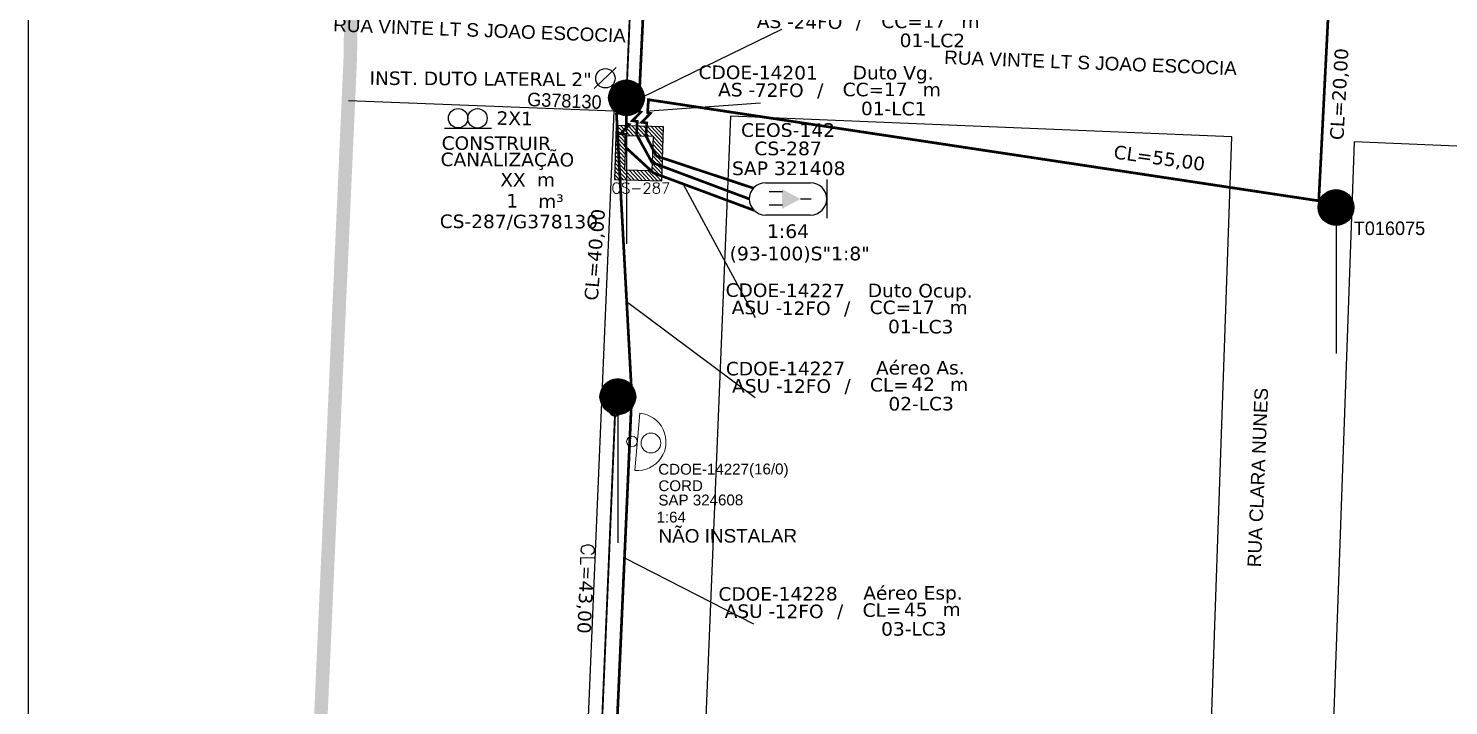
# Model space of a CAD drawing. Extents: x 31872 to 38961, y -9752 to -1519.
# Drawn here: x 31872 to 32922, y -3146 to -2645 of the extents above; entities that cross this region are included whole.
import ezdxf
from ezdxf.enums import TextEntityAlignment as Align

# ---------------------------------------------------------------- set-up
doc = ezdxf.new("R2010")
doc.units = ezdxf.units.DM
doc.header["$MEASUREMENT"] = 0
for name, color, linetype in [('10.1-Caixas Subterrâneas', 5, 'Continuous'), ('20.4-CEOS', 1, 'Continuous'), ('CAP a instalar', 1, 'Continuous'), ('celulas gpon', 7, 'Continuous'), ('label_cabos', 7, 'Continuous'), ('locais', 7, 'Continuous'), ('locais legendas', 7, 'Continuous'), ('QUADRA', 7, 'Continuous'), ('Segmento de Logradouro Texto', 238, 'Continuous'), ('Subida Lateral', 5, 'Continuous')]:
    doc.layers.add(name, color=color, linetype=linetype)
for name, color, linetype, lineweight in [("20.0-LEGENDA DOS CDO'S", 1, 'Continuous', 0), ('20.2-CDO_POSTE', 1, 'Continuous', 5), ('20.6-CORDOALHA_SUPORTE', 7, 'Continuous', 25)]:
    doc.layers.add(name, color=color, linetype=linetype, lineweight=lineweight)
doc.styles.add('ARIAL', font='arial.ttf')
doc.styles.add('DIGICADE', font='arial.ttf')
doc.styles.add('ROMANS', font='romans.shx')
doc.styles.add('siredit', font='verdana.ttf')
doc.linetypes.add('FENCELINE1', pattern='A,0.25,-0.1,[133,ltypeshp.shx,S=0.1,R=0,X=-0.1,Y=0],-0.1,1', length=1.45)
doc.dimstyles.new('CC', dxfattribs={"dimtxt": 1, "dimasz": 2, "dimexe": 0.18, "dimexo": 0.0625, "dimgap": 0.09, "dimtad": 0, "dimdec": 0, "dimrnd": 1, "dimzin": 0, "dimdsep": 46, "dimtxsty": 'siredit', "dimblk": 'NONE', "dimcen": 0, "dimse1": 1, "dimse2": 1, "dimsd1": 1, "dimsd2": 1, "dimclrt": 7, "dimadec": 0, "dimazin": 0, "dimtfac": 1, "dimtdec": 0, "dimtofl": 0, "dimtmove": 0, "dimatfit": 3, "dimfxl": 0, "dimtolj": 1, "dimtzin": 0, "dimarcsym": 0})

# ---------------------------------------------------------------- blocks, each defined once
blk = doc.blocks.new('*X22')
at = {"color": 0}
for p, q in [((-0.679997, 0.416018), (-0.018018, 1.077997)), ((-0.679809, 0.433884), (-0.035884, 1.077809)), ((-0.679715, 0.398622), (-0.000622, 1.077715)), ((-0.67911, 0.452261), (-0.054261, 1.07711)), ((-0.678999, 0.381661), (0.016339, 1.076999)), ((-0.677877, 0.365105), (0.032895, 1.075877)), ((-0.677853, 0.471196), (-0.073196, 1.075853)), ((-0.676376, 0.348929), (0.049071, 1.074376)), ((-0.675978, 0.490748), (-0.092748, 1.073978)), ((-0.674518, 0.333109), (0.064891, 1.072518)), ((-0.673417, 0.510987), (-0.112987, 1.071417)), ((-0.672323, 0.317627), (0.080373, 1.070323)), ((-0.67008, 0.532002), (-0.134002, 1.06808)), ((-0.669809, 0.302463), (0.095537, 1.067809)), ((-0.666991, 0.287604), (0.110396, 1.064991)), ((-0.665856, 0.553903), (-0.155903, 1.063856)), ((-0.663883, 0.273034), (0.124966, 1.061883)), ((-0.660603, 0.576834), (-0.178834, 1.058603)), ((-0.660497, 0.258742), (0.139258, 1.058497)), ((-0.656846, 0.244715), (0.153285, 1.054846)), ((-0.654125, 0.600989), (-0.202989, 1.052125)), ((-0.652938, 0.230945), (0.167055, 1.050938)), ((-0.648783, 0.217422), (0.180578, 1.046783)), ((-0.646156, 0.626637), (-0.228637, 1.044156)), ((-0.64439, 0.204138), (0.193862, 1.04239)), ((-0.639766, 0.191085), (0.206915, 1.037766)), ((-0.636298, 0.654172), (-0.256172, 1.034298)), ((-0.634917, 0.178256), (0.219744, 1.032917)), ((-0.62985, 0.165645), (0.232355, 1.02785)), ((-0.624571, 0.153247), (0.244753, 1.022571)), ((-0.623925, 0.684222), (-0.286222, 1.021925)), ((-0.619084, 0.141056), (0.256944, 1.017084)), ((-0.613395, 0.129067), (0.268933, 1.011395)), ((-0.607932, 0.717893), (-0.319893, 1.005932)), ((-0.607508, 0.117277), (0.280723, 1.005508)), ((-0.601426, 0.10568), (0.29232, 0.999426)), ((-0.595154, 0.094275), (0.303725, 0.993154)), ((-0.588694, 0.083057), (0.314943, 0.986694)), ((-0.58596, 0.757543), (-0.359543, 0.98396)), ((-0.58205, 0.072024), (0.325976, 0.98005)), ((-0.575224, 0.061172), (0.336828, 0.973224)), ((-0.568219, 0.0505), (0.3475, 0.966219)), ((-0.561036, 0.040005), (0.357995, 0.959036)), ((-0.553678, 0.029685), (0.368315, 0.951678)), ((-0.550397, 0.810783), (-0.412783, 0.948397)), ((-0.546146, 0.01954), (0.37846, 0.944146)), ((-0.538442, 0.009566), (0.388434, 0.936442)), ((-0.530567, -0.000236), (0.398236, 0.928567)), ((-0.522522, -0.009869), (0.407869, 0.920522)), ((-0.514308, -0.019333), (0.417333, 0.912308)), ((-0.505925, -0.028628), (0.426628, 0.903925)), ((-0.497375, -0.037756), (0.435756, 0.895375)), ((-0.488657, -0.046715), (0.444715, 0.886657)), ((-0.479772, -0.055508), (0.453508, 0.877772)), ((-0.470719, -0.064133), (0.462133, 0.868719)), ((-0.461499, -0.07259), (0.47059, 0.859499)), ((-0.45211, -0.080879), (0.478879, 0.85011)), ((-0.442553, -0.089), (0.487, 0.840553)), ((-0.432826, -0.096951), (0.494951, 0.830826)), ((-0.422929, -0.104731), (0.502731, 0.820929)), ((-0.41286, -0.11234), (0.51034, 0.81086)), ((-0.402619, -0.119776), (0.517776, 0.800619)), ((-0.392202, -0.127037), (0.525037, 0.790202)), ((-0.381609, -0.134122), (0.532122, 0.779609)), ((-0.370838, -0.141028), (0.539028, 0.768838)), ((-0.359886, -0.147754), (0.545754, 0.757886)), ((-0.348751, -0.154296), (0.552296, 0.746751)), ((-0.337429, -0.160652), (0.558652, 0.735429)), ((-0.325919, -0.16682), (0.56482, 0.723919)), ((-0.314215, -0.172794), (0.570794, 0.712215)), ((-0.302316, -0.178572), (0.576572, 0.700316)), ((-0.290215, -0.184149), (0.582149, 0.688215)), ((-0.27791, -0.189522), (0.587522, 0.67591)), ((-0.265395, -0.194684), (0.592684, 0.663395)), ((-0.252664, -0.199631), (0.597631, 0.650664)), ((-0.239711, -0.204356), (0.602356, 0.637711)), ((-0.226531, -0.208853), (0.606853, 0.624531)), ((-0.213115, -0.213115), (0.611115, 0.611115)), ((-0.199456, -0.217134), (0.615134, 0.597456)), ((-0.185546, -0.220901), (0.618901, 0.583546)), ((-0.171373, -0.224406), (0.622406, 0.569373)), ((-0.156929, -0.22764), (0.62564, 0.554929)), ((-0.1422, -0.230589), (0.628589, 0.5402)), ((-0.127174, -0.23324), (0.63124, 0.525174)), ((-0.111836, -0.23558), (0.63358, 0.509836)), ((-0.096169, -0.23759), (0.63559, 0.494169)), ((-0.080154, -0.239253), (0.637253, 0.478154)), ((-0.06377, -0.240547), (0.638547, 0.46177)), ((-0.046993, -0.241448), (0.639448, 0.444993)), ((-0.029795, -0.241927), (0.639927, 0.427795)), ((-0.012144, -0.241953), (0.639953, 0.410144)), ((0.006, -0.241488), (0.639488, 0.392)), ((0.024679, -0.240486), (0.638486, 0.373321)), ((0.043948, -0.238895), (0.636895, 0.354052)), ((0.063871, -0.236649), (0.634649, 0.334129)), ((0.084528, -0.23367), (0.63167, 0.313472)), ((0.106018, -0.229858), (0.627858, 0.291982)), ((0.12847, -0.225084), (0.623084, 0.26953)), ((0.152051, -0.21918), (0.61718, 0.245949)), ((0.176993, -0.211916), (0.609916, 0.221007)), ((0.203627, -0.20296), (0.60096, 0.194373)), ((0.232456, -0.191808), (0.589808, 0.165544)), ((0.264325, -0.177617), (0.575617, 0.133675)), ((0.300865, -0.158754), (0.556754, 0.097135)), ((0.346227, -0.13107), (0.52907, 0.051773)), ((0.43272, -0.062254), (0.460254, -0.03472))]:
    blk.add_line(p, q, dxfattribs=at)
blk = doc.blocks.new('POLE_POLE')
at = {"color": 0}
blk.add_line((-0.0000002, -0.00000239), (-0.0000002, -0.00004983), dxfattribs=at)
blk.add_circle((-0.0000002, 0.00000418), 0.0000066, dxfattribs=at)
at = {"color": 0, "xscale": 1e-05, "yscale": 1e-05, "zscale": 1e-05}
blk.add_blockref('*X22', (0, 0), dxfattribs=at)
blk = doc.blocks.new('CDOE_CT_POSTE')
at = {"layer": "20.0-LEGENDA DOS CDO'S", "color": 0, "style": 'ARIAL'}
for tag, p in [('CDO_N', (0.12, 5.25)), ('CORDOALHA', (0.12, 4.02)), ('SAP', (0.12, 2.96)), ('1:XX', (0.14, 1.23)), ('UMS', (0.14, 0.22))]:
    blk.add_attdef(tag, p, '', height=0.68, rotation=0.118, dxfattribs=at)
blk.add_attdef('FIBRAS_UTILIZADAS', text='', height=0.68, rotation=0.118, dxfattribs=at).set_placement((7.83, 5.26), align=Align.CENTER)
blk = doc.blocks.new('*U33')
at = {"color": 0}
blk.add_line((2.14, -0.58), (-2.1, -0.68), dxfattribs=at)
for centre, radius in [((0, 0.38), 0.733), ((0.03, -1.03), 0.393)]:
    blk.add_circle(centre, radius, dxfattribs=at)
blk.add_arc((0.02, -0.63), 2.12, 1.3782, 181.3782, dxfattribs=at)
blk = doc.blocks.new('*X32')
at = {"color": 0, "linetype": 'Continuous'}
for p, q in [((-1.25, 0.34099), (-0.49099, 1.1)), ((-1.25, 0.517767), (-0.667767, 1.1)), ((-1.25, 0.694544), (-0.844544, 1.1)), ((-1.25, 0.87132), (-1.02132, 1.1)), ((-1.25, 1.048097), (-1.198097, 1.1)), ((-0.789214, 0.625), (-0.314214, 1.1)), ((-0.612437, 0.625), (-0.137437, 1.1)), ((-0.43566, 0.625), (0.03934, 1.1)), ((-0.258883, 0.625), (0.216117, 1.1)), ((-0.082107, 0.625), (0.392893, 1.1)), ((0.09467, 0.625), (0.56967, 1.1)), ((0.271447, 0.625), (0.746447, 1.1)), ((0.448223, 0.625), (0.923223, 1.1)), ((0.625, 0.625), (1.1, 1.1)), ((0.801777, 0.625), (1.25, 1.073223)), ((0.8035, 0.449947), (1.25, 0.896447)), ((0.8035, 0.27317), (1.25, 0.71967)), ((-1.25, 0.164214), (-0.8035, 0.610714)), ((-1.25, -0.012563), (-0.8035, 0.433937)), ((-1.25, -0.18934), (-0.8035, 0.25716)), ((-1.25, -0.366117), (-0.8035, 0.080383)), ((0.8035, 0.096393), (1.25, 0.542893)), ((0.8035, -0.080383), (1.25, 0.366117)), ((0.8035, -0.25716), (1.25, 0.18934)), ((0.8035, -0.433937), (1.25, 0.012563)), ((-1.25, -0.542893), (-0.8035, -0.096393)), ((-1.25, -0.71967), (-0.8035, -0.27317)), ((-1.25, -0.896447), (-0.8035, -0.449947)), ((-1.25, -1.073223), (-0.801777, -0.625)), ((-1.1, -1.1), (-0.625, -0.625)), ((-0.923223, -1.1), (-0.448223, -0.625)), ((-0.746447, -1.1), (-0.271447, -0.625)), ((-0.56967, -1.1), (-0.09467, -0.625)), ((-0.392893, -1.1), (0.082107, -0.625)), ((-0.216117, -1.1), (0.258883, -0.625)), ((-0.03934, -1.1), (0.43566, -0.625)), ((0.137437, -1.1), (0.612437, -0.625)), ((0.314214, -1.1), (0.789214, -0.625)), ((0.49099, -1.1), (1.25, -0.34099)), ((0.667767, -1.1), (1.25, -0.517767)), ((0.8035, -0.610714), (1.25, -0.164214)), ((0.844544, -1.1), (1.25, -0.694544)), ((1.02132, -1.1), (1.25, -0.87132)), ((1.198097, -1.1), (1.25, -1.048097))]:
    blk.add_line(p, q, dxfattribs=at)
blk = doc.blocks.new('*U88')
at = {"color": 0, "linetype": 'Continuous'}
for p, q in [((0.000081, 0.001197), (0.000041, -0.000052)), ((0.00118, 0.001163), (0.000081, 0.001197)), ((0.001141, -0.000086), (0.00118, 0.001163)), ((0.000286, 0.000164), (0.000311, 0.000967)), ((0.000311, 0.000967), (0.000936, 0.000947)), ((0.000936, 0.000947), (0.000911, 0.000144)), ((0.000286, 0.000164), (0.000286, 0.000164)), ((0.000911, 0.000144), (0.000286, 0.000164)), ((0.000041, -0.000052), (0.001141, -0.000086))]:
    blk.add_line(p, q, dxfattribs=at)
at = {"color": 0, "linetype": 'Continuous', "xscale": 0.0005, "yscale": 0.0005, "zscale": 0.001, "rotation": 268.2066198463523}
blk.add_blockref('*X32', (0.000611, 0.000556), dxfattribs=at)
at = {"layer": '10.1-Caixas Subterrâneas', "color": 0, "lineweight": 0, "style": 'ROMANS'}
blk.add_attdef('FID', (-0.000027, -0.000378), '', height=0.00025, dxfattribs=at)
at = {"layer": '10.1-Caixas Subterrâneas', "color": 0, "lineweight": 0, "style": 'ROMANS', "flags": 3}
for tag, p in [('FATOR', (-0.000622, -0.000749)), ('ID_ATIVIDADE', (-0.000622, -0.001121)), ('QTDE', (-0.000622, -0.001493))]:
    blk.add_attdef(tag, p, '', height=0.00025, dxfattribs=at)
blk = doc.blocks.new('*U68')
at = {"layer": '20.4-CEOS', "color": 7, "style": 'siredit'}
for tag, p in [('FIBRAS_SPLITTER', (0, 0)), ('FIBRAS_TOP_C', (0, -4.13)), ('RESERVA_FINAIS', (0, -5.46))]:
    blk.add_attdef(tag, p, '', height=1.01, dxfattribs=at)
for tag, p, flags in [('ID_ATIVIDADE', (0, -6.77), 3), ('FATOR', (0, -8.09), 1), ('QTDE', (0, -9.4), 1), ('FID', (0, -10.71), 1)]:
    blk.add_attdef(tag, p, '', height=1.01, dxfattribs=dict(at, flags=flags))
blk = doc.blocks.new('*U75')
at = {"layer": '20.4-CEOS'}
for p, q in [((-4.54, 1.19), (-1.19, 1.19)), ((-1.19, -1.19), (-4.54, -1.19))]:
    blk.add_line(p, q, dxfattribs=at)
for points in [[(0, 1.44), (0, -1.43)], [(-3.26, 0.52), (-4.27, 0.52)], [(-1.94, 0), (-1.14, 0)], [(-3.26, -0.47), (-4.27, -0.47)]]:
    blk.add_lwpolyline(points, dxfattribs=at)
blk.add_lwpolyline([(-1.94, 0, 0, 1.47, 0), (-3.32, 0, 1.47, 1.47, 0)], format="xyseb", dxfattribs=at)
for centre, start, end in [((-4.54, 0), 90, 270), ((-1.19, 0), 270, 90)]:
    blk.add_arc(centre, 1.19, start, end, dxfattribs=at)
at = {"layer": '20.4-CEOS', "color": 7, "style": 'siredit'}
for tag, p in [('FID', (-2.86, 5.6)), ('LOCAL', (-2.86, 4.24)), ('SAP', (-2.81, 2.77)), ('RACIO_SPLITAGEM', (-2.86, -1.88))]:
    blk.add_attdef(tag, text='', height=1.01, dxfattribs=at).set_placement(p, align=Align.TOP_CENTER)
for tag, flags, p in [('ID_ATIVIDADE', 3, (-2.86, -3.58)), ('FATOR', 1, (-2.86, -4.89))]:
    blk.add_attdef(tag, text='', height=1.01, dxfattribs=dict(at, flags=flags)).set_placement(p, align=Align.TOP_CENTER)
at = {"layer": '20.4-CEOS', "color": 7, "style": 'siredit', "flags": 3}
blk.add_attdef('QTDE', (-4.97, -7.12), '', height=1.01, dxfattribs=at)
blk = doc.blocks.new('*U105')
at = {"layer": '20.6-CORDOALHA_SUPORTE', "const_width": 0.139}
for points in [[(-20.84, -0.38, 1.175511), (-20.83, 0.47)], [(5.71, 0.47, 1.231752), (5.71, -0.38)]]:
    blk.add_lwpolyline(points, format="xyb", dxfattribs=at)
blk.add_lwpolyline([(-20.3, 0.04), (5.19, 0.04)], dxfattribs=at)
at = {"layer": '20.6-CORDOALHA_SUPORTE', "color": 0, "lineweight": 0, "style": 'ROMANS'}
blk.add_attdef('LANCE', text='', height=1, dxfattribs=at).set_placement((-0.54, -2.21), align=Align.RIGHT)
at = {"layer": '20.6-CORDOALHA_SUPORTE', "color": 0, "style": 'siredit'}
blk.add_attdef('QTDE', (-0.54, -2.21), '', height=1, rotation=359.69, dxfattribs=at)
at = {"layer": '20.6-CORDOALHA_SUPORTE', "color": 0, "lineweight": 0, "style": 'ROMANS'}
for tag, p, flags in [('FATOR', (-5.2, -4.44), 3), ('ID_ATIVIDADE', (-5.2, -6.67), 3), ('FID', (-5.2, -8.9), 1)]:
    blk.add_attdef(tag, p, '', height=1, dxfattribs=dict(at, flags=flags))
blk = doc.blocks.new('*U109')
at = {"layer": '20.6-CORDOALHA_SUPORTE', "const_width": 0.139}
for points in [[(-20.84, -0.38, 1.175511), (-20.83, 0.47)], [(7.51, 0.47, 1.231752), (7.51, -0.38)]]:
    blk.add_lwpolyline(points, format="xyb", dxfattribs=at)
blk.add_lwpolyline([(-20.3, 0.04), (6.99, 0.04)], dxfattribs=at)
at = {"layer": '20.6-CORDOALHA_SUPORTE', "color": 0, "lineweight": 0, "style": 'ROMANS'}
blk.add_attdef('LANCE', text='', height=1, dxfattribs=at).set_placement((-0.54, -2.21), align=Align.RIGHT)
at = {"layer": '20.6-CORDOALHA_SUPORTE', "color": 0, "style": 'siredit'}
blk.add_attdef('QTDE', (-0.54, -2.21), '', height=1, rotation=359.69, dxfattribs=at)
at = {"layer": '20.6-CORDOALHA_SUPORTE', "color": 0, "lineweight": 0, "style": 'ROMANS'}
for tag, p, flags in [('FATOR', (-5.2, -4.44), 3), ('ID_ATIVIDADE', (-5.2, -6.67), 3), ('FID', (-5.2, -8.9), 1)]:
    blk.add_attdef(tag, p, '', height=1, dxfattribs=dict(at, flags=flags))
blk = doc.blocks.new('Const DT DUTO CORRUG PEAD 124MM')
at = {"color": 1}
blk.add_lwpolyline([(-4.66, 0.86), (-1.2, 0.85)], dxfattribs=at)
for centre in [(-3.66, 1.59), (-2.23, 1.58)]:
    blk.add_circle(centre, 0.717, dxfattribs=at)
at = {"layer": 'label_cabos', "color": 10, "linetype": 'FENCELINE1', "char_height": 1, "attachment_point": 5, "style": 'siredit'}
for s, insert, rotation in [('\\A1;2X1', (0.52, 1.58), 358.8742), ('\\A1;CONSTRUIR', (-0.84, -0.27), 359.8285), ('\\A1;CANALIZAÇÃO', (-0.02, -1.6), 359.8285)]:
    blk.add_mtext(s, dxfattribs=dict(at, insert=insert, rotation=rotation))
at = {"layer": 'label_cabos', "color": 10, "linetype": 'FENCELINE1', "style": 'siredit', "flags": 2}
for tag, p in [('MT', (-5.02, -2.96)), ('M.O', (-5.02, -4.55))]:
    blk.add_attdef(tag, text='', height=1, rotation=359.8285, dxfattribs=at).set_placement(p, align=Align.MIDDLE_LEFT)
at = {"layer": 'label_cabos', "color": 10, "linetype": 'FENCELINE1', "style": 'siredit'}
for tag, p in [('FATOR', (-0.55, -3.46)), ('FID', (-5.01, -6.53))]:
    blk.add_attdef(tag, p, '', height=1, rotation=359.8285, dxfattribs=at)
for tag, p in [('UND', (2.84, -2.97)), ('QTDE', (0.34, -4.52)), ('UND', (3.2, -4.55))]:
    blk.add_attdef(tag, text='', height=1, rotation=359.8285, dxfattribs=at).set_placement(p, align=Align.MIDDLE_CENTER)
at = {"layer": 'label_cabos', "color": 10, "linetype": 'FENCELINE1', "style": 'siredit', "flags": 3}
blk.add_attdef('ID_ATIVIDADE', (-5.01, -8.15), '', height=1, rotation=359.8285, dxfattribs=at)
blk = doc.blocks.new('Inst DT LATERAL Ferro Galvanizado')
at = {"color": 1}
blk.add_lwpolyline([(11.73, -2.26), (13.36, -0.7)], dxfattribs=at)
blk.add_circle((12.57, -1.5), 0.717, dxfattribs=at)
at = {"layer": 'label_cabos', "color": 10, "linetype": 'FENCELINE1', "insert": (3.34, -1.54), "char_height": 1, "attachment_point": 5, "rotation": 359.6512, "style": 'siredit'}
blk.add_mtext('\\A1;INST. DUTO LATERAL 2"', dxfattribs=at)
at = {"layer": 'label_cabos', "color": 10, "linetype": 'FENCELINE1', "style": 'siredit', "flags": 3}
blk.add_attdef('QTDE', text='', height=1, rotation=359.8285, dxfattribs=at).set_placement((-3.09, -2.94), align=Align.MIDDLE_CENTER)
at = {"layer": 'label_cabos', "color": 10, "linetype": 'FENCELINE1', "style": 'siredit'}
for tag, p, flags in [('FID', (-5.01, -4.91), 1), ('FATOR', (-5.01, -6.53), 3), ('ID_ATIVIDADE', (-5.01, -8.02), 3)]:
    blk.add_attdef(tag, p, '', height=1, rotation=359.8285, dxfattribs=dict(at, flags=flags))
blk = doc.blocks.new('_None')
blk = doc.blocks.new('Inst CB DT VG CFOA-SM-AS-80-TS-72')
at = {"layer": 'label_cabos', "color": 0, "style": 'siredit'}
for tag, flags, p in [('ID_ATIVIDADE', 3, (1.31, 2.67)), ('FATOR', 1, (11.56, 2.55))]:
    blk.add_attdef(tag, text='', height=1, rotation=359.69, dxfattribs=dict(at, flags=flags)).set_placement(p, align=Align.MIDDLE_CENTER)
for tag, p in [('DESTINO_CABO', (3.13, 1.26)), ('TIPO_CABO', (13.11, 1.24)), ('TIPO_CABO', (1.76, 0)), ('CABO', (4.69, -0.05)), ('/', (7.71, -0.05)), ('LANCE', (10.91, 0)), ('UND', (15.96, 0)), ('FID', (13.15, -1.41))]:
    blk.add_attdef(tag, text='', height=1, rotation=359.69, dxfattribs=at).set_placement(p, align=Align.MIDDLE_CENTER)
blk.add_attdef('QTDE', (12.43, -0.47), '', height=1, rotation=359.69, dxfattribs=at)
blk = doc.blocks.new('Inst CB DT OCUP CFOA-SM-AS-80-TS-24')
at = {"layer": 'label_cabos', "color": 0, "style": 'siredit'}
for tag, flags, p in [('ID_ATIVIDADE', 3, (1.31, 2.67)), ('FATOR', 1, (11.56, 2.55))]:
    blk.add_attdef(tag, text='', height=1, rotation=359.69, dxfattribs=dict(at, flags=flags)).set_placement(p, align=Align.MIDDLE_CENTER)
for tag, p in [('DESTINO_CABO', (3.13, 1.26)), ('TIPO_CABO', (13.11, 1.24)), ('TIPO_CABO', (1.76, 0)), ('CABO', (4.69, -0.05)), ('/', (7.71, -0.05)), ('LANCE', (10.91, 0)), ('UND', (15.96, 0)), ('FID', (13.15, -1.41))]:
    blk.add_attdef(tag, text='', height=1, rotation=359.69, dxfattribs=at).set_placement(p, align=Align.MIDDLE_CENTER)
blk.add_attdef('QTDE', (12.43, -0.47), '', height=1, rotation=359.69, dxfattribs=at)
blk = doc.blocks.new('Inst CB DT OCUP CFOA-SM-ASU-120-S-12')
at = {"layer": 'label_cabos', "color": 0, "style": 'siredit'}
for tag, flags, p in [('ID_ATIVIDADE', 3, (1.31, 2.67)), ('FATOR', 1, (11.56, 2.55))]:
    blk.add_attdef(tag, text='', height=1, rotation=359.69, dxfattribs=dict(at, flags=flags)).set_placement(p, align=Align.MIDDLE_CENTER)
for tag, p in [('DESTINO_CABO', (3.13, 1.26)), ('TIPO_CABO', (13.11, 1.24)), ('TIPO_CABO', (1.26, 0)), ('CABO', (4.69, -0.05)), ('/', (7.71, -0.05)), ('LANCE', (10.91, 0)), ('UND', (15.96, 0)), ('FID', (13.15, -1.41))]:
    blk.add_attdef(tag, text='', height=1, rotation=359.69, dxfattribs=at).set_placement(p, align=Align.MIDDLE_CENTER)
blk.add_attdef('QTDE', (12.43, -0.47), '', height=1, rotation=359.69, dxfattribs=at)
blk = doc.blocks.new('Inst CB ESP CFOA-SM-ASU-120-S-12')
at = {"layer": 'label_cabos', "color": 0, "style": 'siredit'}
for tag, flags, p in [('ID_ATIVIDADE', 3, (1.31, 2.67)), ('FATOR', 1, (11.56, 2.55))]:
    blk.add_attdef(tag, text='', height=1, rotation=359.69, dxfattribs=dict(at, flags=flags)).set_placement(p, align=Align.MIDDLE_CENTER)
for tag, p in [('DESTINO_CABO', (3.13, 1.26)), ('TIPO_CABO', (13.11, 1.24)), ('TIPO_CABO', (1.26, 0)), ('CABO', (4.69, -0.05)), ('/', (7.71, -0.05)), ('LANCE', (10.81, 0)), ('UND', (15.96, 0)), ('FID', (13.15, -1.41))]:
    blk.add_attdef(tag, text='', height=1, rotation=359.69, dxfattribs=at).set_placement(p, align=Align.MIDDLE_CENTER)
blk.add_attdef('QTDE', (12.43, -0.47), '', height=1, rotation=359.69, dxfattribs=at)
blk = doc.blocks.new('Inst CB AS CFOA-SM-ASU-120-S-12')
at = {"layer": 'label_cabos', "color": 0, "style": 'siredit'}
for tag, flags, p in [('ID_ATIVIDADE', 3, (1.31, 2.67)), ('FATOR', 1, (11.56, 2.55))]:
    blk.add_attdef(tag, text='', height=1, rotation=359.69, dxfattribs=dict(at, flags=flags)).set_placement(p, align=Align.MIDDLE_CENTER)
for tag, p in [('DESTINO_CABO', (3.13, 1.26)), ('TIPO_CABO', (13.11, 1.24)), ('TIPO_CABO', (1.26, 0)), ('CABO', (4.69, -0.05)), ('/', (7.71, -0.05)), ('LANCE', (10.81, 0)), ('UND', (15.96, 0)), ('FID', (13.15, -1.41))]:
    blk.add_attdef(tag, text='', height=1, rotation=359.69, dxfattribs=at).set_placement(p, align=Align.MIDDLE_CENTER)
blk.add_attdef('QTDE', (12.43, -0.47), '', height=1, rotation=359.69, dxfattribs=at)

msp = doc.modelspace()

# ---------------------------------------------------------------- linework, layer by layer
at = {"layer": 'CAP a instalar', "linetype": 'FENCELINE1', "ltscale": 5, "const_width": 2}
for points in [[(32323.3, -2695.6), (32323.3, -2695.6), (32336.5, -2418.2), (32355.5, -2010.1), (32365, -1778.3), (32818.3, -1780.4), (32801.4, -2223.3), (32787.7, -2561.7)], [(32330.1, -2697.7), (32330.1, -2697.7), (32330.1, -2697.7), (32825.9, -2772.5), (32840.9, -2477.6), (32854.1, -2472.5), (33054.1, -2661.8), (33125.7, -2797.9), (33252.2, -3023.1), (33253.9, -3032.7)], [(32314, -2705), (32306.5, -2708.3), (32317.8, -2916.3), (32305.7, -3186.5), (32305.7, -3186.5)]]:
    msp.add_lwpolyline(points, dxfattribs=at)
at = {"layer": 'CAP a instalar', "ltscale": 5, "const_width": 2}
for points in [[(32321.3, -2723.3), (32332.8, -2744.2), (32404.7, -2771.1)], [(32328.3, -2724.4), (32335.8, -2739.3)], [(32408.2, -2779.5), (32333.9, -2751.9), (32313.1, -2732.8)], [(32335.8, -2739.3), (32407.7, -2763.1)]]:
    msp.add_lwpolyline(points, dxfattribs=at)
at = {"layer": 'celulas gpon', "color": 116, "linetype": 'Continuous', "lineweight": 200, "const_width": 10}
msp.add_lwpolyline([(32124.6, -1715.9), (32109.6, -2667.5), (32057.6, -3829.1), (32539.4, -3857), (33049.1, -3878.5), (33040.6, -4185.1), (33472.4, -4195.8), (33471.5, -4491.8), (34534.3, -4525.3)], dxfattribs=at)
at = {"layer": 'Defpoints', "color": 3}
msp.add_lwpolyline([(31871.6, -1519.4), (38560.4, -1519.4), (38560.4, -6746.3), (31871.6, -6746.3)], close=True, dxfattribs=at)
at = {"layer": 'QUADRA', "ltscale": 5e-05}
for points in [[(32256.8, -3840.6), (32304.9, -2706.3), (32108.2, -2698.5)], [(32390.8, -2709.9), (32348, -3755.2), (32725.2, -3773.9), (32761.5, -2725.3), (32390.8, -2709.9)], [(32852.1, -2729), (32811.3, -3868.5)], [(33241.9, -4190.1), (33273.1, -3169.7), (33038.2, -2736.8), (32852.1, -2729)]]:
    msp.add_lwpolyline(points, dxfattribs=at)
at = {"layer": 'Subida Lateral', "color": 5, "const_width": 2}
for points in [[(32321.3, -2723.3), (32321.9, -2713.8), (32318.3, -2713.3), (32324.6, -2706.8), (32322.6, -2706.1), (32323.3, -2695.6)], [(32328.3, -2724.4), (32328.9, -2714.9), (32325.3, -2714.4), (32331.6, -2707.8), (32329.5, -2707.2), (32330.2, -2696.7)], [(32313.1, -2732.8), (32313.4, -2723.3), (32309.7, -2722.9), (32315.8, -2716.1), (32313.7, -2715.6), (32314, -2705)]]:
    msp.add_lwpolyline(points, dxfattribs=at)

# ---------------------------------------------------------------- block references
at = {"color": 0, "lineweight": 0, "xscale": 10, "yscale": 10, "zscale": 10}
msp.add_blockref('Inst DT LATERAL Ferro Galvanizado', (32172.6, -2666.9), dxfattribs=at)
at = {"layer": '10.1-Caixas Subterrâneas', "color": 10, "xscale": 31978.75500000036, "yscale": 31978.75500000036, "zscale": 31978.75500000036}
msp.add_blockref('*U88', (32303.6, -2755), dxfattribs=at).add_auto_attribs({'FID': 'CS-287'})
at = {"layer": "20.0-LEGENDA DOS CDO'S", "color": 8}
ref = msp.add_blockref('CDOE_CT_POSTE', (32336.2, -3027.4), dxfattribs=dict(at, xscale=10, yscale=10, zscale=10))
ref.add_attrib('CDO_N', 'CDOE-14227', (32337.4, -2975), dxfattribs={"color": 0, "height": 8, "rotation": 0.118, "style": 'ARIAL'})
ref.add_attrib('CORDOALHA', 'CORD', (32337.5, -2987.2), dxfattribs={"color": 0, "height": 8, "rotation": 0.118, "style": 'ARIAL'})
ref.add_attrib('SAP', 'SAP 324608', (32337.5, -2997.8), dxfattribs={"color": 0, "height": 8, "rotation": 0.118, "style": 'ARIAL'})
ref.add_attrib('1:XX', '1:64', (32336.1, -3010.4), dxfattribs={"color": 0, "height": 8, "rotation": 0.118, "style": 'ARIAL'})
ref.add_attrib('UMS', 'NÃO INSTALAR', (32337.6, -3025.3), dxfattribs={"color": 0, "height": 10, "rotation": 0.118, "style": 'ARIAL'})
ref.add_attrib('FIBRAS_UTILIZADAS', '   (16/0)', dxfattribs={"color": 0, "height": 8, "rotation": 0.118, "style": 'ARIAL'}).set_placement((32414.5, -2974.8), align=Align.CENTER)
at = {"layer": '20.2-CDO_POSTE', "color": 8, "xscale": 10, "yscale": 10, "zscale": 10, "rotation": 263.9667797306455}
msp.add_blockref('*U33', (32328.2, -2951.2), dxfattribs=at)
at = {"layer": '20.4-CEOS', "lineweight": 0, "xscale": 10, "yscale": 10, "zscale": 10}
msp.add_blockref('*U75', (32462, -2771.1), dxfattribs=at).add_auto_attribs({'FID': 'CEOS-142', 'LOCAL': 'CS-287', 'SAP': 'SAP 321408', 'RACIO_SPLITAGEM': '1:64'})
at = {"layer": '20.4-CEOS', "color": 0, "lineweight": 0}
ref = msp.add_blockref('*U68', (32390.2, -2816.5), dxfattribs=dict(at, xscale=10, yscale=10, zscale=10))
ref.add_attrib('FIBRAS_SPLITTER', '(93-100)S"1:8"', (32390.2, -2816.5), dxfattribs={"color": 7, "height": 10.097, "style": 'siredit'})
at = {"layer": '20.6-CORDOALHA_SUPORTE', "color": 0, "lineweight": 0}
ref = msp.add_blockref('*U105', (32316.1, -2632), dxfattribs=dict(at, xscale=10, yscale=10, zscale=10, rotation=267.5816619483879))
ref.add_attrib('QTDE', '50,00', (32293.2, -2589.9), dxfattribs={"color": 0, "height": 10, "rotation": 267.2717, "style": 'siredit'})
ref.add_attrib('LANCE', 'CL=', dxfattribs={"color": 0, "lineweight": 0, "height": 10, "rotation": 267.5817, "style": 'ROMANS'}).set_placement((32293.2, -2589.9), align=Align.RIGHT)
ref = msp.add_blockref('*U109', (32296.4, -3134.6), dxfattribs=dict(at, xscale=10, yscale=10, zscale=10, rotation=267.5816619483879))
ref.add_attrib('QTDE', '43,00', (32279.3, -3053.1), dxfattribs={"color": 0, "height": 10, "rotation": 267.2717, "style": 'siredit'})
ref.add_attrib('LANCE', 'CL=', dxfattribs={"color": 0, "lineweight": 0, "height": 10, "rotation": 267.5817, "style": 'ROMANS'}).set_placement((32279.3, -3053.1), align=Align.RIGHT)
at = {"layer": 'label_cabos', "color": 0, "lineweight": 0}
ref = msp.add_blockref('Inst CB DT OCUP CFOA-SM-AS-80-TS-24', (32408.6, -2639.8), dxfattribs=dict(at, xscale=10, yscale=10, zscale=10))
ref.add_attrib('DESTINO_CABO', 'CDOE-14221', dxfattribs={"color": 0, "height": 10, "rotation": 359.69, "style": 'siredit'}).set_placement((32439.9, -2627.1), align=Align.MIDDLE_CENTER)
ref.add_attrib('CABO', '24FO', dxfattribs={"color": 0, "height": 10, "rotation": 359.69, "style": 'siredit'}).set_placement((32455.5, -2640.3), align=Align.MIDDLE_CENTER)
ref.add_attrib('TIPO_CABO', 'Duto Ocup.', dxfattribs={"color": 0, "height": 10, "rotation": 359.69, "style": 'siredit'}).set_placement((32539.7, -2627.3), align=Align.MIDDLE_CENTER)
ref.add_attrib('/', '/', dxfattribs={"color": 0, "height": 10, "rotation": 359.69, "style": 'siredit'}).set_placement((32485.8, -2640.3), align=Align.MIDDLE_CENTER)
ref.add_attrib('TIPO_CABO', 'AS - ', dxfattribs={"color": 0, "height": 10, "rotation": 359.69, "style": 'siredit'}).set_placement((32426.2, -2639.8), align=Align.MIDDLE_CENTER)
ref.add_attrib('FID', '01-LC2', dxfattribs={"color": 0, "height": 10, "rotation": 359.69, "style": 'siredit'}).set_placement((32540.1, -2653.9), align=Align.MIDDLE_CENTER)
ref.add_attrib('LANCE', 'CC=', dxfattribs={"color": 0, "height": 10, "rotation": 359.69, "style": 'siredit'}).set_placement((32517.7, -2639.8), align=Align.MIDDLE_CENTER)
ref.add_attrib('QTDE', '17', (32532.9, -2644.5), dxfattribs={"color": 0, "height": 10, "rotation": 359.69, "style": 'siredit'})
ref.add_attrib('UND', 'm', dxfattribs={"color": 0, "height": 10, "rotation": 359.69, "style": 'siredit'}).set_placement((32568.3, -2639.8), align=Align.MIDDLE_CENTER)
ref = msp.add_blockref('Inst CB DT VG CFOA-SM-AS-80-TS-72', (32380, -2690.2), dxfattribs=dict(at, xscale=10, yscale=10, zscale=10))
ref.add_attrib('DESTINO_CABO', 'CDOE-14201', dxfattribs={"color": 0, "height": 10, "rotation": 359.69, "style": 'siredit'}).set_placement((32411.3, -2677.6), align=Align.MIDDLE_CENTER)
ref.add_attrib('CABO', '72FO', dxfattribs={"color": 0, "height": 10, "rotation": 359.69, "style": 'siredit'}).set_placement((32426.9, -2690.7), align=Align.MIDDLE_CENTER)
ref.add_attrib('TIPO_CABO', 'Duto Vg.', dxfattribs={"color": 0, "height": 10, "rotation": 359.69, "style": 'siredit'}).set_placement((32511.1, -2677.8), align=Align.MIDDLE_CENTER)
ref.add_attrib('/', '/', dxfattribs={"color": 0, "height": 10, "rotation": 359.69, "style": 'siredit'}).set_placement((32457.2, -2690.7), align=Align.MIDDLE_CENTER)
ref.add_attrib('TIPO_CABO', 'AS - ', dxfattribs={"color": 0, "height": 10, "rotation": 359.69, "style": 'siredit'}).set_placement((32397.6, -2690.3), align=Align.MIDDLE_CENTER)
ref.add_attrib('FID', '01-LC1', dxfattribs={"color": 0, "height": 10, "rotation": 359.69, "style": 'siredit'}).set_placement((32511.5, -2704.3), align=Align.MIDDLE_CENTER)
ref.add_attrib('LANCE', 'CC=', dxfattribs={"color": 0, "height": 10, "rotation": 359.69, "style": 'siredit'}).set_placement((32489.1, -2690.2), align=Align.MIDDLE_CENTER)
ref.add_attrib('QTDE', '17', (32504.3, -2695), dxfattribs={"color": 0, "height": 10, "rotation": 359.69, "style": 'siredit'})
ref.add_attrib('UND', 'm', dxfattribs={"color": 0, "height": 10, "rotation": 359.69, "style": 'siredit'}).set_placement((32539.7, -2690.2), align=Align.MIDDLE_CENTER)
at = {"layer": 'label_cabos', "color": 10, "linetype": 'FENCELINE1'}
ref = msp.add_blockref('Const DT DUTO CORRUG PEAD 124MM', (32226, -2727.3), dxfattribs=dict(at, xscale=10, yscale=10, zscale=10))
ref.add_attrib('FID', 'CS-287/G378130', (32175.8, -2792.6), dxfattribs={"color": 10, "linetype": 'FENCELINE1', "height": 10, "rotation": 359.8285, "style": 'siredit'})
ref.add_attrib('FATOR', 'XX', (32220.5, -2761.9), dxfattribs={"color": 10, "linetype": 'FENCELINE1', "height": 10, "rotation": 359.8285, "style": 'siredit'})
ref.add_attrib('QTDE', '1', dxfattribs={"color": 10, "linetype": 'FENCELINE1', "height": 10, "rotation": 359.8285, "style": 'siredit'}).set_placement((32229.4, -2772.5), align=Align.MIDDLE_CENTER)
ref.add_attrib('UND', 'm³', dxfattribs={"color": 10, "linetype": 'FENCELINE1', "height": 10, "rotation": 359.8285, "style": 'siredit'}).set_placement((32258, -2772.8), align=Align.MIDDLE_CENTER)
ref.add_attrib('UND', 'm', dxfattribs={"color": 10, "linetype": 'FENCELINE1', "height": 10, "rotation": 359.8285, "style": 'siredit'}).set_placement((32254.4, -2756.9), align=Align.MIDDLE_CENTER)
at = {"layer": 'label_cabos', "color": 0, "lineweight": 0}
ref = msp.add_blockref('Inst CB DT OCUP CFOA-SM-ASU-120-S-12', (32400, -2851.3), dxfattribs=dict(at, xscale=10, yscale=10, zscale=10))
ref.add_attrib('DESTINO_CABO', 'CDOE-14227', dxfattribs={"color": 0, "height": 10, "rotation": 359.69, "style": 'siredit'}).set_placement((32431.3, -2838.7), align=Align.MIDDLE_CENTER)
ref.add_attrib('CABO', '12FO', dxfattribs={"color": 0, "height": 10, "rotation": 359.69, "style": 'siredit'}).set_placement((32446.8, -2851.9), align=Align.MIDDLE_CENTER)
ref.add_attrib('TIPO_CABO', 'Duto Ocup.', dxfattribs={"color": 0, "height": 10, "rotation": 359.69, "style": 'siredit'}).set_placement((32531.1, -2838.9), align=Align.MIDDLE_CENTER)
ref.add_attrib('/', '/', dxfattribs={"color": 0, "height": 10, "rotation": 359.69, "style": 'siredit'}).set_placement((32477.1, -2851.9), align=Align.MIDDLE_CENTER)
ref.add_attrib('TIPO_CABO', 'ASU - ', dxfattribs={"color": 0, "height": 10, "rotation": 359.69, "style": 'siredit'}).set_placement((32412.6, -2851.4), align=Align.MIDDLE_CENTER)
ref.add_attrib('FID', '01-LC3', dxfattribs={"color": 0, "height": 10, "rotation": 359.69, "style": 'siredit'}).set_placement((32531.5, -2865.5), align=Align.MIDDLE_CENTER)
ref.add_attrib('LANCE', 'CC=', dxfattribs={"color": 0, "height": 10, "rotation": 359.69, "style": 'siredit'}).set_placement((32509.1, -2851.3), align=Align.MIDDLE_CENTER)
ref.add_attrib('QTDE', '17', (32524.3, -2856.1), dxfattribs={"color": 0, "height": 10, "rotation": 359.69, "style": 'siredit'})
ref.add_attrib('UND', 'm', dxfattribs={"color": 0, "height": 10, "rotation": 359.69, "style": 'siredit'}).set_placement((32559.6, -2851.3), align=Align.MIDDLE_CENTER)
at = {"layer": 'label_cabos'}
ref = msp.add_blockref('Inst CB AS CFOA-SM-ASU-120-S-12', (32400.2, -2909.4), dxfattribs=dict(at, xscale=10, yscale=10, zscale=10, rotation=0.4634636605450986))
ref.add_attrib('DESTINO_CABO', 'CDOE-14227', dxfattribs={"color": 0, "height": 10, "rotation": 0.1535, "style": 'siredit'}).set_placement((32431.5, -2896.5), align=Align.MIDDLE_CENTER)
ref.add_attrib('TIPO_CABO', 'Aéreo As.', dxfattribs={"color": 0, "height": 10, "rotation": 0.1535, "style": 'siredit'}).set_placement((32531.2, -2895.9), align=Align.MIDDLE_CENTER)
ref.add_attrib('CABO', '12FO', dxfattribs={"color": 0, "height": 10, "rotation": 0.1535, "style": 'siredit'}).set_placement((32447.1, -2909.5), align=Align.MIDDLE_CENTER)
ref.add_attrib('/', '/', dxfattribs={"color": 0, "height": 10, "rotation": 0.1535, "style": 'siredit'}).set_placement((32477.4, -2909.3), align=Align.MIDDLE_CENTER)
ref.add_attrib('TIPO_CABO', 'ASU - ', dxfattribs={"color": 0, "height": 10, "rotation": 0.1535, "style": 'siredit'}).set_placement((32412.9, -2909.3), align=Align.MIDDLE_CENTER)
ref.add_attrib('FID', '02-LC3', dxfattribs={"color": 0, "height": 10, "rotation": 0.1535, "style": 'siredit'}).set_placement((32531.8, -2922.5), align=Align.MIDDLE_CENTER)
ref.add_attrib('LANCE', 'CL=', dxfattribs={"color": 0, "height": 10, "rotation": 0.1535, "style": 'siredit'}).set_placement((32508.3, -2908.5), align=Align.MIDDLE_CENTER)
ref.add_attrib('QTDE', '42', (32524.6, -2913.1), dxfattribs={"color": 0, "height": 10, "rotation": 0.1535, "style": 'siredit'})
ref.add_attrib('UND', 'm', dxfattribs={"color": 0, "height": 10, "rotation": 0.1535, "style": 'siredit'}).set_placement((32559.9, -2908.1), align=Align.MIDDLE_CENTER)
ref = msp.add_blockref('Inst CB ESP CFOA-SM-ASU-120-S-12', (32394.8, -3076), dxfattribs=dict(at, xscale=10, yscale=10, zscale=10, rotation=0.4634636605450981))
ref.add_attrib('DESTINO_CABO', 'CDOE-14228', dxfattribs={"color": 0, "height": 10, "rotation": 0.1535, "style": 'siredit'}).set_placement((32426, -3063.1), align=Align.MIDDLE_CENTER)
ref.add_attrib('TIPO_CABO', 'Aéreo Esp.', dxfattribs={"color": 0, "height": 10, "rotation": 0.1535, "style": 'siredit'}).set_placement((32525.8, -3062.4), align=Align.MIDDLE_CENTER)
ref.add_attrib('CABO', '12FO', dxfattribs={"color": 0, "height": 10, "rotation": 0.1535, "style": 'siredit'}).set_placement((32441.6, -3076.1), align=Align.MIDDLE_CENTER)
ref.add_attrib('/', '/', dxfattribs={"color": 0, "height": 10, "rotation": 0.1535, "style": 'siredit'}).set_placement((32471.9, -3075.8), align=Align.MIDDLE_CENTER)
ref.add_attrib('TIPO_CABO', 'ASU - ', dxfattribs={"color": 0, "height": 10, "rotation": 0.1535, "style": 'siredit'}).set_placement((32407.4, -3075.9), align=Align.MIDDLE_CENTER)
ref.add_attrib('FID', '03-LC3', dxfattribs={"color": 0, "height": 10, "rotation": 0.1535, "style": 'siredit'}).set_placement((32526.4, -3089), align=Align.MIDDLE_CENTER)
ref.add_attrib('LANCE', 'CL=', dxfattribs={"color": 0, "height": 10, "rotation": 0.1535, "style": 'siredit'}).set_placement((32502.9, -3075.1), align=Align.MIDDLE_CENTER)
ref.add_attrib('QTDE', '45', (32519.1, -3079.7), dxfattribs={"color": 0, "height": 10, "rotation": 0.1535, "style": 'siredit'})
ref.add_attrib('UND', 'm', dxfattribs={"color": 0, "height": 10, "rotation": 0.1535, "style": 'siredit'}).set_placement((32554.4, -3074.6), align=Align.MIDDLE_CENTER)
at = {"layer": 'locais', "color": 10, "xscale": 2000000, "yscale": 2000000, "zscale": 2000000}
for p in [(32314.3, -2704.7), (32839.1, -2785.8), (32307.9, -2925.7)]:
    msp.add_blockref('POLE_POLE', p, dxfattribs=at)

# ---------------------------------------------------------------- texts
at = {"layer": 'celulas gpon', "style": 'siredit'}
for s, rotation, p in [('CL=20,00', 86.8736, (32844.1, -2727.8)), ('CL=55,00', 352.1603, (32673.7, -2741.1)), ('CL=40,00', 85.3644, (32292.6, -2846.6))]:
    msp.add_text(s, height=10, rotation=rotation, dxfattribs=at).set_placement(p)
at = {"layer": 'locais legendas', "color": 10}
msp.add_text('G378130', height=10, rotation=357.7121, dxfattribs=at).set_placement((32240.3, -2702.4))
msp.add_text('T016075', height=10, dxfattribs=at).set_placement((32851.8, -2797.8))
at = {"layer": 'Segmento de Logradouro Texto', "color": 7, "linetype": 'Continuous', "char_height": 10, "attachment_point": 1, "style": 'DIGICADE'}
for s, insert, width, rotation in [('\\fArial|b0|i0|c0|p34;\\W1.0000000000;\\T1.0000000000;\\o\\lRUA VINTE LT S JOAO ESCOCIA', (32097.2, -2637.2), 219.4, 357.8125), ('RUA VINTE LT S JOAO ESCOCIA', (32549.1, -2661.3), 219.4, 357.8126), ('\\fArial|b0|i0|c0|p34;\\W1.0000000000;\\T1.0000000000;\\o\\lRUA CLARA NUNES', (32773.1, -3043.2), 135.525, 87.6606)]:
    msp.add_mtext(s, dxfattribs=dict(at, insert=insert, width=width, rotation=rotation))

# ---------------------------------------------------------------- leaders
at = {"layer": 'label_cabos'}
for points in [[(32325, -2696.2), (32428.9, -2645.5)], [(32330.9, -2705.9), (32413.1, -2700)], [(32355.9, -2760.1), (32409, -2858.7)], [(32314, -2847), (32409, -2918)], [(32313, -3036.7), (32407.9, -3085.4)]]:
    msp.add_leader(points, dimstyle='CC', override={"dimgap": 0.09, "dimtad": 0}, dxfattribs=at)

doc.saveas('drawing.dxf')
